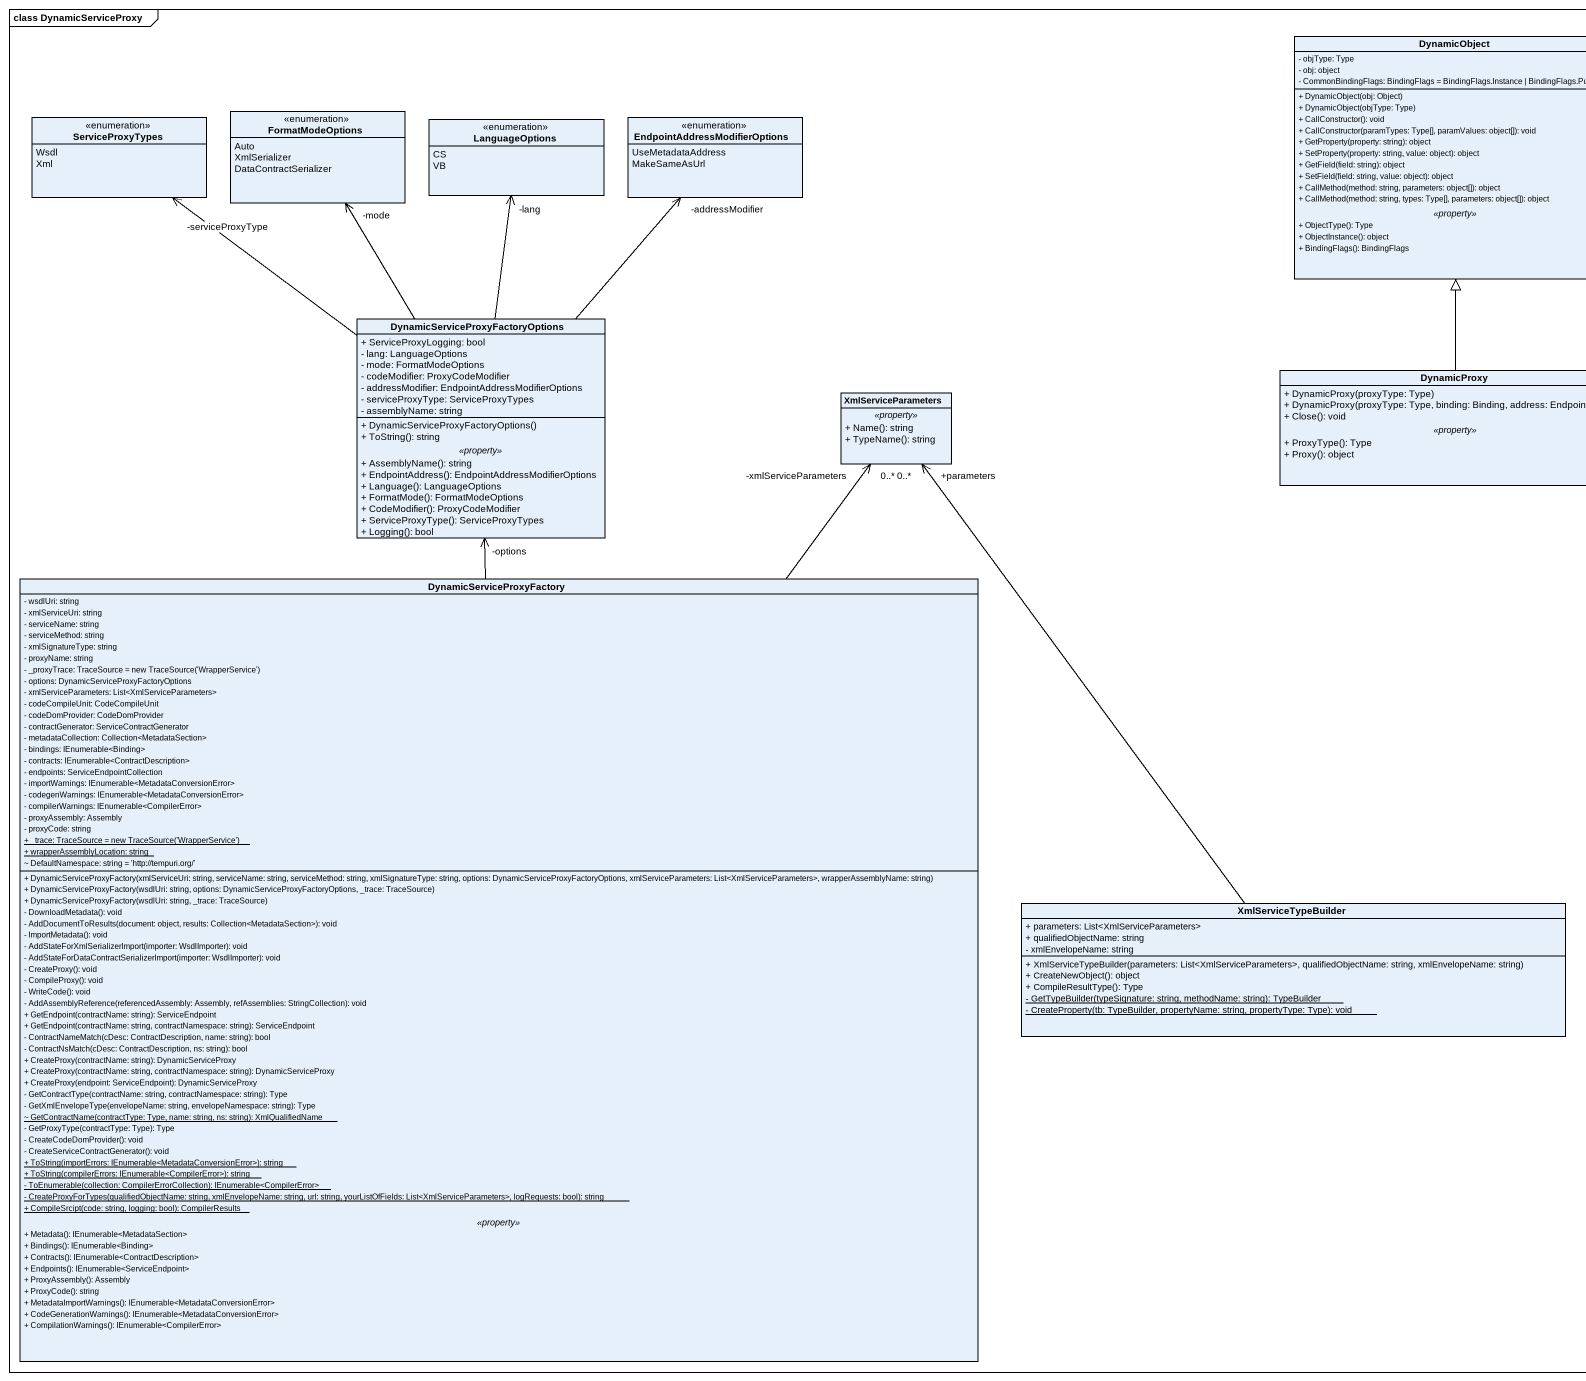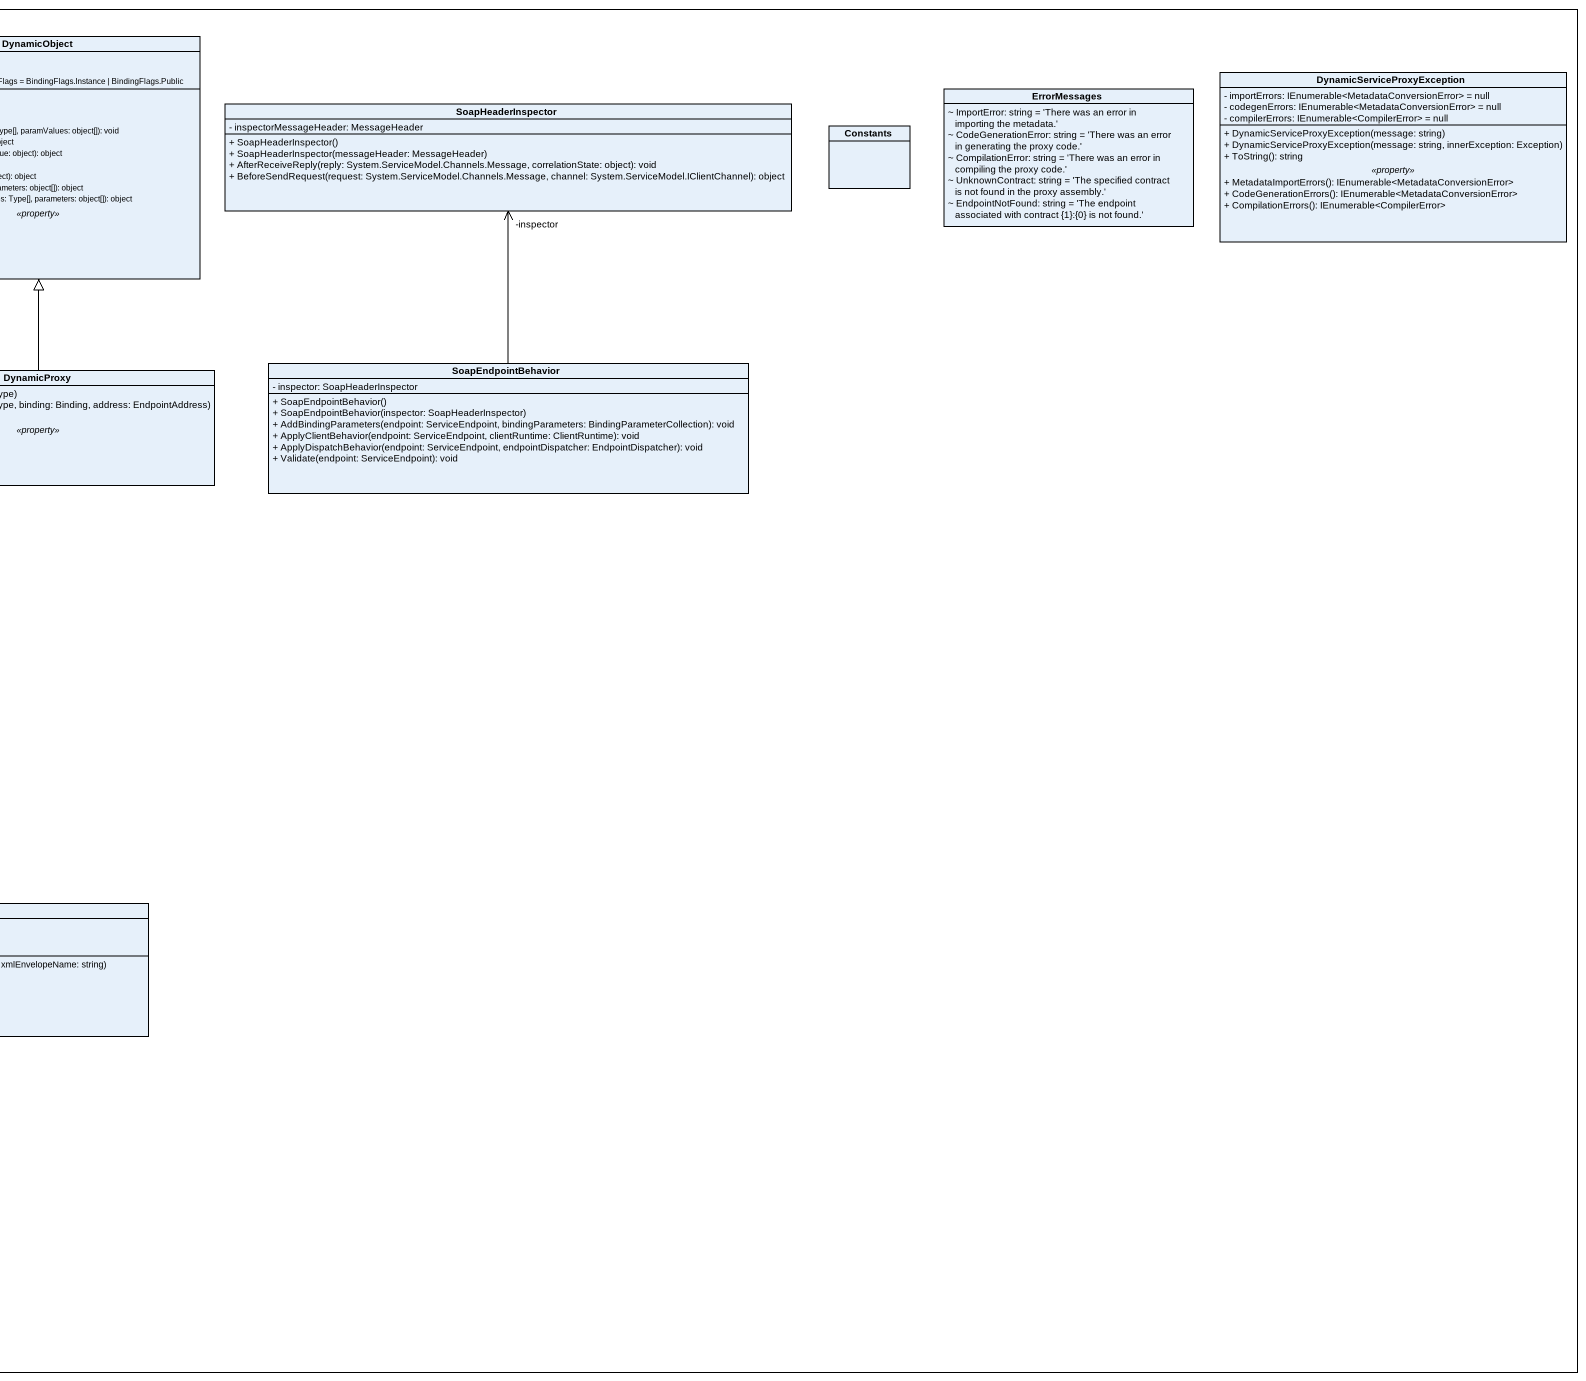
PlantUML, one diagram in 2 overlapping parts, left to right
@startuml
mainframe class DynamicServiceProxy
hide circle
hide empty members
skinparam classAttributeIconSize 0
class DynamicObject {
  - objType: Type
  - obj: object
  - CommonBindingFlags: BindingFlags = BindingFlags.Instance | BindingFlags.Public
  --
  + DynamicObject(obj: Object)
  + DynamicObject(objType: Type)
  + CallConstructor(): void
  + CallConstructor(paramTypes: Type[], paramValues: object[]): void
  + GetProperty(property: string): object
  + SetProperty(property: string, value: object): object
  + GetField(field: string): object
  + SetField(field: string, value: object): object
  + CallMethod(method: string, parameters: object[]): object
  + CallMethod(method: string, types: Type[], parameters: object[]): object
  .. <<property>> ..
  + ObjectType(): Type
  + ObjectInstance(): object
  + BindingFlags(): BindingFlags
}
class DynamicServiceProxyException {
  - importErrors: IEnumerable<MetadataConversionError> = null
  - codegenErrors: IEnumerable<MetadataConversionError> = null
  - compilerErrors: IEnumerable<CompilerError> = null
  --
  + DynamicServiceProxyException(message: string)
  + DynamicServiceProxyException(message: string, innerException: Exception)
  + ToString(): string
  .. <<property>> ..
  + MetadataImportErrors(): IEnumerable<MetadataConversionError>
  + CodeGenerationErrors(): IEnumerable<MetadataConversionError>
  + CompilationErrors(): IEnumerable<CompilerError>
}
enum FormatModeOptions {
  Auto
  XmlSerializer
  DataContractSerializer
}
class SoapHeaderInspector {
  - inspectorMessageHeader: MessageHeader
  + SoapHeaderInspector()
  + SoapHeaderInspector(messageHeader: MessageHeader)
  + AfterReceiveReply(reply: System.ServiceModel.Channels.Message, correlationState: object): void
  + BeforeSendRequest(request: System.ServiceModel.Channels.Message, channel: System.ServiceModel.IClientChannel): object
}
class ErrorMessages {
  ~ ImportError: string = 'There was an error in importing the metadata.'
  ~ CodeGenerationError: string = 'There was an error in generating the proxy code.'
  ~ CompilationError: string = 'There was an error in compiling the proxy code.'
  ~ UnknownContract: string = 'The specified contract is not found in the proxy assembly.'
  ~ EndpointNotFound: string = 'The endpoint associated with contract {1}:{0} is not found.'
}
enum ServiceProxyTypes {
  Wsdl
  Xml
}
enum LanguageOptions {
  CS
  VB
}
enum "EndpointAddressModifierOptions" as EndpointAddressModifierOptio {
  UseMetadataAddress
  MakeSameAsUrl
}
class Constants
class "DynamicServiceProxyFactoryOptions" as DynamicServiceProxyFactoryOp {
  + ServiceProxyLogging: bool
  - lang: LanguageOptions
  - mode: FormatModeOptions
  - codeModifier: ProxyCodeModifier
  - addressModifier: EndpointAddressModifierOptions
  - serviceProxyType: ServiceProxyTypes
  - assemblyName: string
  --
  + DynamicServiceProxyFactoryOptions()
  + ToString(): string
  .. <<property>> ..
  + AssemblyName(): string
  + EndpointAddress(): EndpointAddressModifierOptions
  + Language(): LanguageOptions
  + FormatMode(): FormatModeOptions
  + CodeModifier(): ProxyCodeModifier
  + ServiceProxyType(): ServiceProxyTypes
  + Logging(): bool
}
class XmlServiceParameters {
  .. <<property>> ..
  + Name(): string
  + TypeName(): string
}
class DynamicProxy {
  + DynamicProxy(proxyType: Type)
  + DynamicProxy(proxyType: Type, binding: Binding, address: EndpointAddress)
  + Close(): void
  .. <<property>> ..
  + ProxyType(): Type
  + Proxy(): object
}
class SoapEndpointBehavior {
  - inspector: SoapHeaderInspector
  + SoapEndpointBehavior()
  + SoapEndpointBehavior(inspector: SoapHeaderInspector)
  + AddBindingParameters(endpoint: ServiceEndpoint, bindingParameters: BindingParameterCollection): void
  + ApplyClientBehavior(endpoint: ServiceEndpoint, clientRuntime: ClientRuntime): void
  + ApplyDispatchBehavior(endpoint: ServiceEndpoint, endpointDispatcher: EndpointDispatcher): void
  + Validate(endpoint: ServiceEndpoint): void
}
class DynamicServiceProxyFactory {
  - wsdlUri: string
  - xmlServiceUri: string
  - serviceName: string
  - serviceMethod: string
  - xmlSignatureType: string
  - proxyName: string
  {field} - _proxyTrace: TraceSource = new TraceSource('WrapperService')
  - options: DynamicServiceProxyFactoryOptions
  - xmlServiceParameters: List<XmlServiceParameters>
  - codeCompileUnit: CodeCompileUnit
  - codeDomProvider: CodeDomProvider
  - contractGenerator: ServiceContractGenerator
  - metadataCollection: Collection<MetadataSection>
  - bindings: IEnumerable<Binding>
  - contracts: IEnumerable<ContractDescription>
  - endpoints: ServiceEndpointCollection
  - importWarnings: IEnumerable<MetadataConversionError>
  - codegenWarnings: IEnumerable<MetadataConversionError>
  - compilerWarnings: IEnumerable<CompilerError>
  - proxyAssembly: Assembly
  - proxyCode: string
  {static} {field} + _trace: TraceSource = new TraceSource('WrapperService')
  {static} + wrapperAssemblyLocation: string
  ~ DefaultNamespace: string = 'http://tempuri.org/'
  --
  + DynamicServiceProxyFactory(xmlServiceUri: string, serviceName: string, serviceMethod: string, xmlSignatureType: string, options: DynamicServiceProxyFactoryOptions, xmlServiceParameters: List<XmlServiceParameters>, wrapperAssemblyName: string)
  + DynamicServiceProxyFactory(wsdlUri: string, options: DynamicServiceProxyFactoryOptions, _trace: TraceSource)
  + DynamicServiceProxyFactory(wsdlUri: string, _trace: TraceSource)
  - DownloadMetadata(): void
  - AddDocumentToResults(document: object, results: Collection<MetadataSection>): void
  - ImportMetadata(): void
  - AddStateForXmlSerializerImport(importer: WsdlImporter): void
  - AddStateForDataContractSerializerImport(importer: WsdlImporter): void
  - CreateProxy(): void
  - CompileProxy(): void
  - WriteCode(): void
  - AddAssemblyReference(referencedAssembly: Assembly, refAssemblies: StringCollection): void
  + GetEndpoint(contractName: string): ServiceEndpoint
  + GetEndpoint(contractName: string, contractNamespace: string): ServiceEndpoint
  - ContractNameMatch(cDesc: ContractDescription, name: string): bool
  - ContractNsMatch(cDesc: ContractDescription, ns: string): bool
  + CreateProxy(contractName: string): DynamicServiceProxy
  + CreateProxy(contractName: string, contractNamespace: string): DynamicServiceProxy
  + CreateProxy(endpoint: ServiceEndpoint): DynamicServiceProxy
  - GetContractType(contractName: string, contractNamespace: string): Type
  - GetXmlEnvelopeType(envelopeName: string, envelopeNamespace: string): Type
  {static} ~ GetContractName(contractType: Type, name: string, ns: string): XmlQualifiedName
  - GetProxyType(contractType: Type): Type
  - CreateCodeDomProvider(): void
  - CreateServiceContractGenerator(): void
  {static} + ToString(importErrors: IEnumerable<MetadataConversionError>): string
  {static} + ToString(compilerErrors: IEnumerable<CompilerError>): string
  {static} - ToEnumerable(collection: CompilerErrorCollection): IEnumerable<CompilerError>
  {static} - CreateProxyForTypes(qualifiedObjectName: string, xmlEnvelopeName: string, url: string, yourListOfFields: List<XmlServiceParameters>, logRequests: bool): string
  {static} + CompileSrcipt(code: string, logging: bool): CompilerResults
  .. <<property>> ..
  + Metadata(): IEnumerable<MetadataSection>
  + Bindings(): IEnumerable<Binding>
  + Contracts(): IEnumerable<ContractDescription>
  + Endpoints(): IEnumerable<ServiceEndpoint>
  + ProxyAssembly(): Assembly
  + ProxyCode(): string
  + MetadataImportWarnings(): IEnumerable<MetadataConversionError>
  + CodeGenerationWarnings(): IEnumerable<MetadataConversionError>
  + CompilationWarnings(): IEnumerable<CompilerError>
}
class XmlServiceTypeBuilder {
  + parameters: List<XmlServiceParameters>
  + qualifiedObjectName: string
  - xmlEnvelopeName: string
  + XmlServiceTypeBuilder(parameters: List<XmlServiceParameters>, qualifiedObjectName: string, xmlEnvelopeName: string)
  + CreateNewObject(): object
  + CompileResultType(): Type
  {static} - GetTypeBuilder(typeSignature: string, methodName: string): TypeBuilder
  {static} - CreateProperty(tb: TypeBuilder, propertyName: string, propertyType: Type): void
}
DynamicServiceProxyFactoryOp -up-> "-mode" FormatModeOptions
DynamicServiceProxyFactoryOp -up-> "-serviceProxyType" ServiceProxyTypes
DynamicServiceProxyFactoryOp -up-> "-lang" LanguageOptions
DynamicServiceProxyFactoryOp -up-> "-addressModifier" EndpointAddressModifierOptio
DynamicProxy -up-|> DynamicObject
SoapEndpointBehavior -up-> "-inspector" SoapHeaderInspector
DynamicServiceProxyFactory -up-> "-options" DynamicServiceProxyFactoryOp
DynamicServiceProxyFactory -up-> "-xmlServiceParameters\n0..*" XmlServiceParameters
XmlServiceTypeBuilder -up-> "+parameters\n0..*" XmlServiceParameters
@enduml
